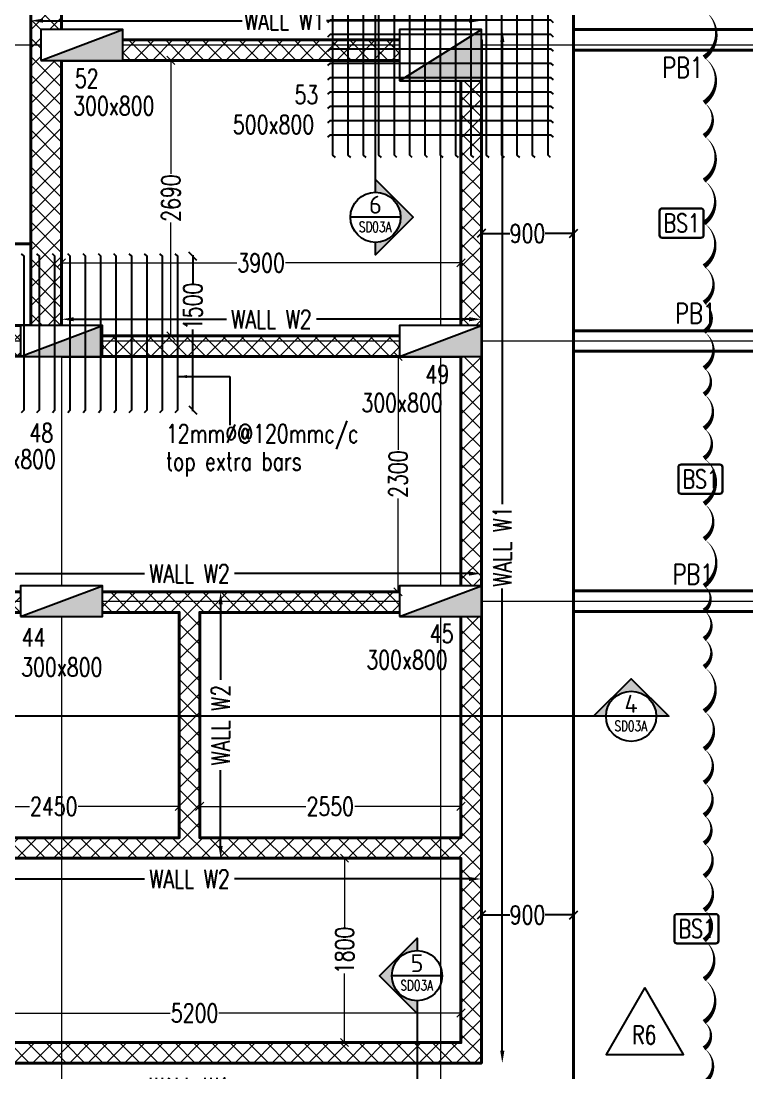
# Model space of a CAD drawing. Header units: millimetres. Extents: x -226110 to 125224, y -84 to 62581.
# Drawn here: x -50703 to -43617, y 44455 to 54725 of the extents above; entities that cross this region are included whole.
import ezdxf
from ezdxf.enums import TextEntityAlignment as Align

# ---------------------------------------------------------------- set-up
doc = ezdxf.new("R2010")
doc.units = ezdxf.units.MM
doc.set_wipeout_variables(frame=1)
for name, pattern in [('CENTER', [2, 1.25, -0.25, 0.25, -0.25]), ('CENTER2', [28.575, 19.05, -3.175, 3.175, -3.175]), ('HIDDEN2', [4.7625, 3.175, -1.5875])]:
    doc.linetypes.add(name, pattern=pattern)
for name, color, linetype, lineweight in [('Geo Col Hatch', 66, 'Continuous', 5), ('Geo Col Size', 36, 'Continuous', 30), ('Geo Column', 10, 'Continuous', 25), ('Geo GF11.12.23$0$Geo Col Hatch', 66, 'Continuous', 5), ('Geo GF11.12.23$0$Geo Column', 10, 'Continuous', 25), ('Geo Section Line', 84, 'Continuous', 18), ('Geo-Beam 3', 9, 'HIDDEN2', 40), ('Geo-COLUMN-NO', 3, 'Continuous', 30), ('Geo-COLUMNS', 10, 'Continuous', 30), ('Geo-Dim  Sec & Plan', 250, 'Continuous', 25), ('Geo-DIM-SLAB', 164, 'Continuous', 20), ('Geo-Footing', 22, 'Continuous', 40), ('Geo-GRID', 250, 'CENTER2', 13), ('Geo-Grid L', 250, 'CENTER', 13), ('Geo-RCC-PATT-RAMP', 8, 'Continuous', 13), ('Geo-Retaining-W-L', 126, 'Continuous', 40), ('Geo-Sec Sml', 7, 'Continuous', 25), ('Geo-TEXT-SLAB', 232, 'Continuous', 30)]:
    doc.layers.add(name, color=color, linetype=linetype, lineweight=lineweight)
doc.layers.add('Geo-Text 100', color=7, linetype='Continuous')
doc.styles.add('Geo T Arial', font='arial.ttf', dxfattribs={"width": 0.75})
doc.styles.add('Geo Txt Narr', font='simplex8.shx')
doc.styles.add('ISCOPEUR', font='isocpeur.ttf')
doc.styles.add('simplex', font='simplex.shx', dxfattribs={"width": 0.75})
doc.dimstyles.new('Geo1-60 Dim 100', dxfattribs={"dimtxt": 140, "dimasz": 110, "dimexe": 0.11, "dimexo": 0.2, "dimgap": 0.1, "dimtad": 0, "dimdec": 0, "dimdsep": 46, "dimtxsty": 'simplex', "dimblk": 'OBLIQUE', "dimcen": 5, "dimdle": 11, "dimclrd": 252, "dimclre": 252, "dimclrt": 34, "dimadec": 0, "dimazin": 0, "dimtfac": 1, "dimtdec": 0, "dimtmove": 0, "dimatfit": 3, "dimfxl": 1, "dimlwd": -1, "dimlwe": -1, "dimarcsym": 0})
doc.dimstyles.new('Geo1-80 Dim 100', dxfattribs={"dimtxt": 180, "dimasz": 80, "dimexe": 0.11, "dimexo": 0.2, "dimgap": 0.1, "dimtad": 0, "dimdec": 0, "dimdsep": 46, "dimtxsty": 'simplex', "dimblk": 'OBLIQUE', "dimcen": 5, "dimdle": 11, "dimse1": 1, "dimse2": 1, "dimclrd": 226, "dimclre": 252, "dimclrt": 6, "dimadec": 0, "dimazin": 0, "dimtfac": 1, "dimtdec": 0, "dimtmove": 0, "dimatfit": 3, "dimldrblk": 'OBLIQUE', "dimfxl": 1, "dimlwd": -1, "dimlwe": -1, "dimarcsym": 0})

# ---------------------------------------------------------------- blocks, each defined once
blk = doc.blocks.new('GRID')
at = {"layer": 'Geo-Grid L', "ltscale": 3}
for p, q in [((-8120, 51726.6), (-8120, -6705.1)), ((-4420, 51726.6), (-4420, -6705.1)), ((-12192.8, 44090), (13410.8, 44090)), ((-12192.8, 41200), (13410.8, 41200)), ((-12192.8, 38660.1), (13410.8, 38660.1))]:
    blk.add_line(p, q, dxfattribs=at)
blk = doc.blocks.new('A$C20a6246b1')
at = {"layer": 'Geo-RCC-PATT-RAMP'}
h = blk.add_hatch(dxfattribs=at)
h.set_pattern_fill('ANSI37', color=256, scale=40)
edge = h.paths.add_edge_path()
edge.add_line((10910, 11850), (10910, 8600))
edge.add_line((10910, 8600), (11110, 8600))
edge.add_line((11110, 8600), (11110, 2000))
edge.add_line((11110, 2000), (12010, 2000))
edge.add_line((12010, 2000), (12010, -800))
edge.add_line((12010, -800), (-2810, -800))
edge.add_line((-2810, -800), (-2810, 45750))
edge.add_line((-2810, 45750), (-1510, 45750))
edge.add_line((-1510, 45750), (-1510, 51340))
edge.add_line((-1510, 51340), (2440, 51340))
edge.add_arc((4877, 51453), 2440, 93.1, 182.6734, ccw=False)
edge.add_line((4745, 53890), (12205, 53890))
edge.add_arc((11922, 48007), 5890, 54.5997, 87.2442, ccw=False)
edge.add_line((15334, 52807), (15912, 52339))
edge.add_arc((11852, 47932), 5992, 10.0715, 47.3451, ccw=False)
edge.add_arc((17260, 48892), 500, 0, 10.0715, ccw=False)
edge.add_line((17760, 48892), (17760, -1001))
edge.add_line((17760, -1001), (18060, -1001))
edge.add_line((18060, -1001), (18060, 48875))
edge.add_arc((17060, 48875), 1000, 0, 10.2606)
edge.add_arc((11852, 47932), 6292, 10.2606, 47.4326)
edge.add_line((16108, 52566), (15516, 53046))
edge.add_arc((11922, 48007), 6190, 54.5106, 87.3118)
edge.add_line((12212, 54190), (4756, 54190))
edge.add_arc((4875, 51454), 2738, 92.485, 176.1141)
edge.add_line((2143, 51640), (-1810, 51640))
edge.add_line((-1810, 51640), (-1810, 46050))
edge.add_line((-1810, 46050), (-3110, 46050))
edge.add_line((-3110, 46050), (-3110, -1100))
edge.add_line((-3110, -1100), (12310, -1100))
edge.add_line((12310, -1100), (12310, 2300))
edge.add_line((12310, 2300), (11410, 2300))
edge.add_line((11410, 2300), (11410, 8900))
edge.add_line((11410, 8900), (11210, 8900))
edge.add_line((11210, 8900), (11210, 11550))
edge.add_line((11210, 11550), (12310, 11550))
edge.add_line((12310, 11550), (12310, 49040))
edge.add_line((12310, 49040), (7390, 49040))
edge.add_line((7390, 49040), (7390, 48740))
edge.add_line((7390, 48740), (12010, 48740))
edge.add_line((12010, 48740), (12010, 11850))
edge.add_line((12010, 11850), (10910, 11850))
at = {"layer": 'Geo-Retaining-W-L'}
for points in [[(-2810, -800), (-2810, 45750), (-1510, 45750), (-1510, 51340), (2440, 51340, -0.412035), (4745, 53890), (12205, 53890, -0.14341), (15334, 52807), (15912, 52339, -0.164086), (17752, 48980, -0.043974), (17760, 48892), (17760, -1001)], [(18060, -1001), (18060, 48875, 0.0448), (18044, 49053, 0.163631), (16108, 52566), (15516, 53046, 0.144108), (12212, 54190), (4756, 54190, 0.382009), (2143, 51640), (-1810, 51640), (-1810, 46050), (-3110, 46050), (-3110, -1100)]]:
    blk.add_lwpolyline(points, format="xyb", dxfattribs=at)
blk = doc.blocks.new('A$Ca87b6d86')
at = {"layer": 'Geo-RCC-PATT-RAMP'}
h = blk.add_hatch(dxfattribs=at)
h.set_pattern_fill('ANSI37', color=256, scale=40)
h.set_pattern_definition([(45, (-18635.1, -10601.68), (-89.80256, 89.80256), []), (135, (-18635.1, -10601.68), (-89.80256, -89.80256), [])])
h.paths.add_polyline_path([(-4420, 38350), (-6970, 38350), (-6970, 36150), (-4420, 36150)], flags=16)
h.paths.add_polyline_path([(-8320, 43740), (-8320, 43940), (-4220, 43940), (-4220, 33950), (-9620, 33950), (-9620, 34150), (-4420, 34150), (-4420, 35950), (-9620, 35950), (-9620, 36150), (-7170, 36150), (-7170, 38350), (-9620, 38350), (-9620, 38550), (-4420, 38550), (-4420, 40850), (-8320, 40850), (-8320, 41050), (-4420, 41050), (-4420, 43740)])
at = {"layer": 'Geo-Retaining-W-L'}
for points in [[(-8320, 43740), (-8320, 43940), (-4220, 43940), (-4220, 33950), (-9620, 33950), (-9620, 34150), (-4420, 34150), (-4420, 35950), (-9620, 35950), (-9620, 36150), (-7170, 36150), (-7170, 38350), (-9620, 38350), (-9620, 38550), (-4420, 38550), (-4420, 40850), (-8320, 40850), (-8320, 41050), (-4420, 41050), (-4420, 43740)], [(-4420, 38350), (-6970, 38350), (-6970, 36150), (-4420, 36150)]]:
    blk.add_lwpolyline(points, close=True, dxfattribs=at)
blk = doc.blocks.new('*U1255')
at = {"layer": 'Geo Col Size', "style": 'simplex', "width": 0.75}
blk.add_attdef('300X800', (278, -469), '', height=180, dxfattribs=at)
blk.add_wipeout([(-400, 150), (400, 150), (400, -150), (-400, -150)]).dxf.layer = 'Geo GF11.12.23$0$Geo Column'
at = {"layer": 'Geo GF11.12.23$0$Geo Col Hatch'}
h = blk.add_hatch(color=256, dxfattribs=at)
h.dxf.hatch_style = 1
h.paths.add_polyline_path([(-400, -150), (400, -150), (400, 150)])
at = {"layer": 'Geo GF11.12.23$0$Geo Column'}
blk.add_line((-400, -150), (400, 150), dxfattribs=at)
blk.add_lwpolyline([(-400, -150), (400, -150), (400, 150), (-400, 150)], close=True, dxfattribs=at)
blk = doc.blocks.new('*U1256')
blk.add_wipeout([(-400, 250), (400, 250), (400, -250), (-400, -250)]).dxf.layer = 'Geo Column'
at = {"layer": 'Geo Col Hatch'}
h = blk.add_hatch(color=256, dxfattribs=at)
h.dxf.hatch_style = 1
h.paths.add_polyline_path([(400, -250), (400, 250), (-400, -250)])
at = {"layer": 'Geo Column'}
blk.add_line((-400, -250), (400, 250), dxfattribs=at)
blk.add_lwpolyline([(-400, -250), (400, -250), (400, 250), (-400, 250)], close=True, dxfattribs=at)
at = {"layer": 'Geo Col Size', "color": 7, "style": 'Geo T Arial'}
blk.add_attdef('500X800', (428, -519), '', height=250, dxfattribs=at)
blk = doc.blocks.new('Geo GF11.12.23')
ref = blk.add_blockref('*U1255', (46633, 52033))
ref.add_attrib('300X800', '300x800', (46548, 51349), dxfattribs={"layer": 'Geo Col Size', "height": 180, "style": 'simplex', "width": 0.75})
ref = blk.add_blockref('*U1255', (46433, 49143))
ref.add_attrib('300X800', '300x800', (45586, 47899), dxfattribs={"layer": 'Geo Col Size', "height": 180, "style": 'simplex', "width": 0.75})
ref = blk.add_blockref('*U1255', (50133, 49143))
ref.add_attrib('300X800', '300x800', (49362, 48450), dxfattribs={"layer": 'Geo Col Size', "height": 180, "style": 'simplex', "width": 0.75})
ref = blk.add_blockref('*U1255', (46433, 46603))
ref.add_attrib('300X800', '300x800', (46040, 45869), dxfattribs={"layer": 'Geo Col Size', "height": 180, "style": 'simplex', "width": 0.75})
ref = blk.add_blockref('*U1255', (50133, 46603))
ref.add_attrib('300X800', '300x800', (49410, 45940), dxfattribs={"layer": 'Geo Col Size', "height": 180, "style": 'simplex', "width": 0.75})
at = {"layer": 'Geo-COLUMN-NO', "style": 'simplex', "width": 0.75}
blk.add_text('53', height=180, dxfattribs=at).set_placement((48709, 51457))
at = {"layer": 'Geo Section Line'}
ref = blk.add_blockref('*U1256', (50133, 51933), dxfattribs=at)
ref.add_attrib('500X800', '500x800', (48107, 51166), dxfattribs={"layer": 'Geo Col Size', "height": 180, "style": 'simplex', "width": 0.75})
at = {"layer": 'Geo-COLUMN-NO', "style": 'simplex', "width": 0.75}
for s, p in [('52', (46564, 51616)), ('49', (49987, 48728)), ('48', (46121, 48156)), ('44', (46046, 46159)), ('45', (50029, 46195))]:
    blk.add_text(s, height=180, dxfattribs=at).set_placement(p)
blk = doc.blocks.new('_Oblique')
at = {"color": 0, "linetype": 'ByBlock', "lineweight": -2}
blk.add_line((-0.5, -0.5), (0.5, 0.5), dxfattribs=at)
blk = doc.blocks.new('*D1347')
at = {"layer": 'Geo-Dim  Sec & Plan', "color": 226, "linetype": 'Continuous', "transparency": 16777216}
for p, q in [((-46220, 45998), (-45932, 45998)), ((-45298, 45998), (-45585, 45998))]:
    blk.add_line(p, q, dxfattribs=at)
at = {"layer": 'Geo-Dim  Sec & Plan', "color": 226, "transparency": 16777216, "xscale": 80, "yscale": 80, "zscale": 80, "rotation": 180}
blk.add_blockref('_Oblique', (-46209, 45998), dxfattribs=at)
at = {"layer": 'Geo-Dim  Sec & Plan', "color": 226, "transparency": 16777216, "xscale": 80, "yscale": 80, "zscale": 80}
blk.add_blockref('_Oblique', (-45309, 45998), dxfattribs=at)
at = {"layer": 'Geo-Dim  Sec & Plan', "color": 6, "transparency": 16777216, "insert": (-45759, 45998), "char_height": 180, "attachment_point": 5, "style": 'simplex'}
blk.add_mtext('900', dxfattribs=at)
blk = doc.blocks.new('*D1287')
at = {"layer": 'Geo-Dim  Sec & Plan', "color": 226, "linetype": 'Continuous', "transparency": 16777216}
for p, q in [((-51789, 44319), (-49470, 44319)), ((-46329, 44319), (-48647, 44319))]:
    blk.add_line(p, q, dxfattribs=at)
at = {"layer": 'Geo-Dim  Sec & Plan', "color": 226, "transparency": 16777216}
for points in [[(-51789, 44339), (-51789, 44299), (-51909, 44319)], [(-46329, 44339), (-46329, 44299), (-46209, 44319)]]:
    blk.add_solid(points, dxfattribs=at)
at = {"layer": 'Geo-Dim  Sec & Plan', "color": 4, "transparency": 16777216, "insert": (-49059, 44319), "char_height": 180, "attachment_point": 5, "style": 'simplex'}
blk.add_mtext('WALL W1', dxfattribs=at)
blk = doc.blocks.new('*D1288')
at = {"layer": 'Geo-Dim  Sec & Plan', "color": 226, "linetype": 'Continuous', "transparency": 16777216}
for p, q in [((-51789, 46349), (-49499, 46349)), ((-46329, 46349), (-48618, 46349))]:
    blk.add_line(p, q, dxfattribs=at)
at = {"layer": 'Geo-Dim  Sec & Plan', "color": 226, "transparency": 16777216}
for points in [[(-51789, 46369), (-51789, 46329), (-51909, 46349)], [(-46329, 46369), (-46329, 46329), (-46209, 46349)]]:
    blk.add_solid(points, dxfattribs=at)
at = {"layer": 'Geo-Dim  Sec & Plan', "color": 4, "transparency": 16777216, "insert": (-49059, 46349), "char_height": 180, "attachment_point": 5, "style": 'simplex'}
blk.add_mtext('WALL W2', dxfattribs=at)
blk = doc.blocks.new('*D1289')
at = {"layer": 'Geo-Dim  Sec & Plan', "color": 226, "linetype": 'Continuous', "transparency": 16777216}
for p, q in [((-51789, 49331), (-49499, 49331)), ((-46329, 49331), (-48618, 49331))]:
    blk.add_line(p, q, dxfattribs=at)
at = {"layer": 'Geo-Dim  Sec & Plan', "color": 226, "transparency": 16777216}
for points in [[(-51789, 49351), (-51789, 49311), (-51909, 49331)], [(-46329, 49351), (-46329, 49311), (-46209, 49331)]]:
    blk.add_solid(points, dxfattribs=at)
at = {"layer": 'Geo-Dim  Sec & Plan', "color": 4, "transparency": 16777216, "insert": (-49059, 49331), "char_height": 180, "width": 995.06, "attachment_point": 5, "style": 'simplex'}
blk.add_mtext('WALL W2', dxfattribs=at)
blk = doc.blocks.new('*D1290')
at = {"layer": 'Geo-Dim  Sec & Plan', "color": 226, "linetype": 'Continuous', "transparency": 16777216}
for p, q in [((-50189, 51814), (-48699, 51814)), ((-46329, 51814), (-47818, 51814))]:
    blk.add_line(p, q, dxfattribs=at)
at = {"layer": 'Geo-Dim  Sec & Plan', "color": 226, "transparency": 16777216}
for points in [[(-50189, 51834), (-50189, 51794), (-50309, 51814)], [(-46329, 51834), (-46329, 51794), (-46209, 51814)]]:
    blk.add_solid(points, dxfattribs=at)
at = {"layer": 'Geo-Dim  Sec & Plan', "color": 4, "transparency": 16777216, "insert": (-48259, 51814), "char_height": 180, "attachment_point": 5, "style": 'simplex'}
blk.add_mtext('WALL W2', dxfattribs=at)
blk = doc.blocks.new('*D1291')
at = {"layer": 'Geo-Dim  Sec & Plan', "color": 226, "linetype": 'Continuous', "transparency": 16777216}
for p, q in [((-50489, 54729), (-48544, 54729)), ((-46329, 54729), (-47721, 54729))]:
    blk.add_line(p, q, dxfattribs=at)
at = {"layer": 'Geo-Dim  Sec & Plan', "color": 226, "transparency": 16777216}
for points in [[(-50489, 54749), (-50489, 54709), (-50609, 54729)], [(-46329, 54749), (-46329, 54709), (-46209, 54729)]]:
    blk.add_solid(points, dxfattribs=at)
at = {"layer": 'Geo-Dim  Sec & Plan', "color": 4, "transparency": 16777216, "insert": (-48133, 54729), "char_height": 180, "attachment_point": 5, "style": 'simplex'}
blk.add_mtext('WALL W1', dxfattribs=at)
blk = doc.blocks.new('*D1292')
at = {"layer": 'Geo-Dim  Sec & Plan', "color": 226, "linetype": 'Continuous', "transparency": 16777216}
for p, q in [((-48755, 49032), (-48755, 48292)), ((-48755, 46672), (-48755, 47411))]:
    blk.add_line(p, q, dxfattribs=at)
at = {"layer": 'Geo-Dim  Sec & Plan', "color": 226, "transparency": 16777216}
for points in [[(-48775, 49032), (-48735, 49032), (-48755, 49152)], [(-48775, 46672), (-48735, 46672), (-48755, 46552)]]:
    blk.add_solid(points, dxfattribs=at)
at = {"layer": 'Geo-Dim  Sec & Plan', "color": 4, "transparency": 16777216, "insert": (-48755, 47852), "char_height": 180, "attachment_point": 5, "rotation": 90, "style": 'simplex'}
blk.add_mtext('WALL W2', dxfattribs=at)
blk = doc.blocks.new('*D1293')
at = {"layer": 'Geo-Dim  Sec & Plan', "color": 226, "linetype": 'Continuous', "transparency": 16777216}
for p, q in [((-46005, 54522), (-46005, 50008)), ((-46005, 44672), (-46005, 49185))]:
    blk.add_line(p, q, dxfattribs=at)
at = {"layer": 'Geo-Dim  Sec & Plan', "color": 226, "transparency": 16777216}
for points in [[(-46025, 54522), (-45985, 54522), (-46005, 54642)], [(-46025, 44672), (-45985, 44672), (-46005, 44552)]]:
    blk.add_solid(points, dxfattribs=at)
at = {"layer": 'Geo-Dim  Sec & Plan', "color": 4, "transparency": 16777216, "insert": (-46005, 49597), "char_height": 180, "attachment_point": 5, "rotation": 90, "style": 'simplex'}
blk.add_mtext('WALL W1', dxfattribs=at)
blk = doc.blocks.new('*D1295')
at = {"layer": 'Geo-DIM-SLAB', "color": 148, "linetype": 'Continuous', "transparency": 16777216}
for p, q in [((-48970, 47058), (-47922, 47058)), ((-46398, 47058), (-47446, 47058))]:
    blk.add_line(p, q, dxfattribs=at)
at = {"layer": 'Geo-DIM-SLAB', "color": 148, "transparency": 16777216, "xscale": 80, "yscale": 80, "zscale": 80, "rotation": 180}
blk.add_blockref('_Oblique', (-48959, 47058), dxfattribs=at)
at = {"layer": 'Geo-DIM-SLAB', "color": 148, "transparency": 16777216, "xscale": 80, "yscale": 80, "zscale": 80}
blk.add_blockref('_Oblique', (-46409, 47058), dxfattribs=at)
at = {"layer": 'Geo-DIM-SLAB', "color": 148, "transparency": 16777216, "insert": (-47684, 47058), "char_height": 180, "attachment_point": 5, "style": 'simplex'}
blk.add_mtext('2550', dxfattribs=at)
blk = doc.blocks.new('*D1296')
at = {"layer": 'Geo-DIM-SLAB', "color": 148, "linetype": 'Continuous', "transparency": 16777216}
for p, q in [((-51620, 47058), (-50622, 47058)), ((-49148, 47058), (-50146, 47058))]:
    blk.add_line(p, q, dxfattribs=at)
at = {"layer": 'Geo-DIM-SLAB', "color": 148, "transparency": 16777216, "xscale": 80, "yscale": 80, "zscale": 80, "rotation": 180}
blk.add_blockref('_Oblique', (-51609, 47058), dxfattribs=at)
at = {"layer": 'Geo-DIM-SLAB', "color": 148, "transparency": 16777216, "xscale": 80, "yscale": 80, "zscale": 80}
blk.add_blockref('_Oblique', (-49159, 47058), dxfattribs=at)
at = {"layer": 'Geo-DIM-SLAB', "color": 148, "transparency": 16777216, "insert": (-50384, 47058), "char_height": 180, "attachment_point": 5, "style": 'simplex'}
blk.add_mtext('2450', dxfattribs=at)
blk = doc.blocks.new('*D1297')
at = {"layer": 'Geo-DIM-SLAB', "color": 148, "linetype": 'Continuous', "transparency": 16777216}
for p, q in [((-47545, 46563), (-47545, 45877)), ((-47545, 44741), (-47545, 45427))]:
    blk.add_line(p, q, dxfattribs=at)
at = {"layer": 'Geo-DIM-SLAB', "color": 148, "transparency": 16777216, "xscale": 80, "yscale": 80, "zscale": 80}
for p, rotation in [((-47545, 46552), 90), ((-47545, 44752), 270)]:
    blk.add_blockref('_Oblique', p, dxfattribs=dict(at, rotation=rotation))
at = {"layer": 'Geo-DIM-SLAB', "color": 148, "transparency": 16777216, "insert": (-47545, 45652), "char_height": 180, "attachment_point": 5, "rotation": 90, "style": 'simplex'}
blk.add_mtext('1800', dxfattribs=at)
blk = doc.blocks.new('*D1350')
at = {"layer": 'Geo-DIM-SLAB', "color": 148, "linetype": 'Continuous', "transparency": 16777216}
for p, q in [((-51620, 45040), (-49247, 45040)), ((-46398, 45040), (-48771, 45040))]:
    blk.add_line(p, q, dxfattribs=at)
at = {"layer": 'Geo-DIM-SLAB', "color": 148, "transparency": 16777216, "xscale": 80, "yscale": 80, "zscale": 80, "rotation": 180}
blk.add_blockref('_Oblique', (-51609, 45040), dxfattribs=at)
at = {"layer": 'Geo-DIM-SLAB', "color": 148, "transparency": 16777216, "xscale": 80, "yscale": 80, "zscale": 80}
blk.add_blockref('_Oblique', (-46409, 45040), dxfattribs=at)
at = {"layer": 'Geo-DIM-SLAB', "color": 148, "transparency": 16777216, "insert": (-49009, 45040), "char_height": 180, "attachment_point": 5, "style": 'simplex'}
blk.add_mtext('5200', dxfattribs=at)
blk = doc.blocks.new('*D1298')
at = {"layer": 'Geo-DIM-SLAB', "color": 148, "linetype": 'Continuous', "transparency": 16777216}
for p, q in [((-47023, 51463), (-47023, 50540)), ((-47023, 49141), (-47023, 50064))]:
    blk.add_line(p, q, dxfattribs=at)
at = {"layer": 'Geo-DIM-SLAB', "color": 148, "transparency": 16777216, "xscale": 80, "yscale": 80, "zscale": 80}
for p, rotation in [((-47023, 51452), 90), ((-47023, 49152), 270)]:
    blk.add_blockref('_Oblique', p, dxfattribs=dict(at, rotation=rotation))
at = {"layer": 'Geo-DIM-SLAB', "color": 148, "transparency": 16777216, "insert": (-47023, 50302), "char_height": 180, "attachment_point": 5, "rotation": 90, "style": 'simplex'}
blk.add_mtext('2300', dxfattribs=at)
blk = doc.blocks.new('*D1299')
at = {"layer": 'Geo-DIM-SLAB', "color": 148, "linetype": 'Continuous', "transparency": 16777216}
for p, q in [((-49241, 54353), (-49241, 53235)), ((-49241, 51641), (-49241, 52759))]:
    blk.add_line(p, q, dxfattribs=at)
at = {"layer": 'Geo-DIM-SLAB', "color": 148, "transparency": 16777216, "xscale": 80, "yscale": 80, "zscale": 80}
for p, rotation in [((-49241, 54342), 90), ((-49241, 51652), 270)]:
    blk.add_blockref('_Oblique', p, dxfattribs=dict(at, rotation=rotation))
at = {"layer": 'Geo-DIM-SLAB', "color": 148, "transparency": 16777216, "insert": (-49241, 52997), "char_height": 180, "attachment_point": 5, "rotation": 90, "style": 'simplex'}
blk.add_mtext('2690', dxfattribs=at)
blk = doc.blocks.new('*D1300')
at = {"layer": 'Geo-DIM-SLAB', "color": 148, "linetype": 'Continuous', "transparency": 16777216}
for p, q in [((-50320, 52365), (-48597, 52365)), ((-46398, 52365), (-48121, 52365))]:
    blk.add_line(p, q, dxfattribs=at)
at = {"layer": 'Geo-DIM-SLAB', "color": 148, "transparency": 16777216, "xscale": 80, "yscale": 80, "zscale": 80, "rotation": 180}
blk.add_blockref('_Oblique', (-50309, 52365), dxfattribs=at)
at = {"layer": 'Geo-DIM-SLAB', "color": 148, "transparency": 16777216, "xscale": 80, "yscale": 80, "zscale": 80}
blk.add_blockref('_Oblique', (-46409, 52365), dxfattribs=at)
at = {"layer": 'Geo-DIM-SLAB', "color": 148, "transparency": 16777216, "insert": (-48359, 52365), "char_height": 180, "attachment_point": 5, "style": 'simplex'}
blk.add_mtext('3900', dxfattribs=at)
blk = doc.blocks.new('*U744')
at = {"layer": 'Geo-Sec Sml', "ltscale": 0.1}
for points in [[(10.5, 7, 0.414214), (3.5, 0), (0, 0), (10.5, 10.5), (21, 0), (17.5, 0, 0.414214)], [(-213.11, 4.67), (-211.94, 4.67), (-211.94, 0), (-213.11, 0)]]:
    blk.add_hatch(color=162, dxfattribs=at).paths.add_polyline_path(points)
at = {"color": 8}
blk.add_line((3.5, 0), (-213.11, 0), dxfattribs=at)
blk.add_lwpolyline([(17.5, 0), (3.5, 0)], dxfattribs=at)
blk.add_circle((10.5, 0), 7, dxfattribs=at)
at = {"layer": 'Geo-Sec Sml'}
blk.add_lwpolyline([(3.5, 0), (0, 0), (10.5, 10.5), (21, 0), (17.5, 0)], dxfattribs=at)
blk.add_lwpolyline([(-213.11, 0), (-211.94, 0), (-211.94, 4.67), (-213.11, 4.67)], close=True, dxfattribs=at)
at = {"layer": 'Geo-Sec Sml', "lineweight": 18, "ltscale": 0.1, "style": 'ISCOPEUR'}
blk.add_attdef('00', text='', height=3, dxfattribs=at).set_placement((10.5, 3.5), align=Align.MIDDLE)
at = {"layer": 'Geo-Sec Sml', "color": 1, "style": 'Geo Txt Narr'}
blk.add_attdef('00', text='', height=2.5, dxfattribs=at).set_placement((10.5, -2.33), align=Align.MIDDLE)
blk = doc.blocks.new('*U745')
at = {"layer": 'Geo-Sec Sml', "ltscale": 0.1}
for points in [[(3.5, 0, 0.414214), (10.5, -7), (10.5, -10.5), (0, 0), (10.5, 10.5), (10.5, 7, 0.414214)], [(5.83, -96.28), (5.83, -95.12), (10.5, -95.12), (10.5, -96.28)]]:
    blk.add_hatch(color=162, dxfattribs=at).paths.add_polyline_path(points)
at = {"color": 8}
blk.add_line((10.5, -7), (10.5, -96.28), dxfattribs=at)
blk.add_lwpolyline([(17.5, 0), (3.5, 0)], dxfattribs=at)
blk.add_circle((10.5, 0), 7, dxfattribs=at)
at = {"layer": 'Geo-Sec Sml'}
blk.add_lwpolyline([(10.5, -7), (10.5, -10.5), (0, 0), (10.5, 10.5), (10.5, 7)], dxfattribs=at)
blk.add_lwpolyline([(10.5, -96.28), (10.5, -95.12), (5.83, -95.12), (5.83, -96.28)], close=True, dxfattribs=at)
at = {"layer": 'Geo-Sec Sml', "lineweight": 18, "ltscale": 0.1, "style": 'ISCOPEUR'}
blk.add_attdef('00', text='', height=3, dxfattribs=at).set_placement((10.5, 3.5), align=Align.MIDDLE)
at = {"layer": 'Geo-Sec Sml', "color": 1, "style": 'Geo Txt Narr'}
blk.add_attdef('00', text='', height=2.5, dxfattribs=at).set_placement((10.5, -2.33), align=Align.MIDDLE)
blk = doc.blocks.new('*U746')
at = {"layer": 'Geo-Sec Sml', "ltscale": 0.1}
for points in [[(15.17, 142.03), (15.17, 140.86), (10.5, 140.86), (10.5, 142.03)], [(17.5, 0, 0.414214), (10.5, 7), (10.5, 10.5), (21, 0), (10.5, -10.5), (10.5, -7, 0.414214)]]:
    blk.add_hatch(color=162, dxfattribs=at).paths.add_polyline_path(points)
at = {"color": 8}
blk.add_line((10.5, 7), (10.5, 142.03), dxfattribs=at)
blk.add_lwpolyline([(17.5, 0), (3.5, 0)], dxfattribs=at)
blk.add_circle((10.5, 0), 7, dxfattribs=at)
at = {"layer": 'Geo-Sec Sml'}
blk.add_lwpolyline([(10.5, 142.03), (10.5, 140.86), (15.17, 140.86), (15.17, 142.03)], close=True, dxfattribs=at)
blk.add_lwpolyline([(10.5, 7), (10.5, 10.5), (21, 0), (10.5, -10.5), (10.5, -7)], dxfattribs=at)
at = {"layer": 'Geo-Sec Sml', "lineweight": 18, "ltscale": 0.1, "style": 'ISCOPEUR'}
blk.add_attdef('00', text='', height=3, dxfattribs=at).set_placement((10.5, 3.5), align=Align.MIDDLE)
at = {"layer": 'Geo-Sec Sml', "color": 1, "style": 'Geo Txt Narr'}
blk.add_attdef('00', text='', height=2.5, dxfattribs=at).set_placement((10.5, -2.33), align=Align.MIDDLE)
blk = doc.blocks.new('*D1302')
at = {"layer": 'Geo-Dim  Sec & Plan', "color": 226, "linetype": 'Continuous', "transparency": 16777216}
for p, q in [((-46220, 52652), (-45932, 52652)), ((-45298, 52652), (-45585, 52652))]:
    blk.add_line(p, q, dxfattribs=at)
at = {"layer": 'Geo-Dim  Sec & Plan', "color": 226, "transparency": 16777216, "xscale": 80, "yscale": 80, "zscale": 80, "rotation": 180}
blk.add_blockref('_Oblique', (-46209, 52652), dxfattribs=at)
at = {"layer": 'Geo-Dim  Sec & Plan', "color": 226, "transparency": 16777216, "xscale": 80, "yscale": 80, "zscale": 80}
blk.add_blockref('_Oblique', (-45309, 52652), dxfattribs=at)
at = {"layer": 'Geo-Dim  Sec & Plan', "color": 6, "transparency": 16777216, "insert": (-45759, 52652), "char_height": 180, "attachment_point": 5, "style": 'simplex'}
blk.add_mtext('900', dxfattribs=at)
blk = doc.blocks.new('*D1303')
at = {"layer": 'Geo-Dim  Sec & Plan', "color": 226, "linetype": 'Continuous', "transparency": 16777216}
for p, q in [((-49026, 52440), (-49026, 52165)), ((-49026, 50917), (-49026, 51715))]:
    blk.add_line(p, q, dxfattribs=at)
at = {"layer": 'Geo-Dim  Sec & Plan', "color": 226, "transparency": 16777216, "xscale": 80, "yscale": 80, "zscale": 80}
for p, rotation in [((-49026, 52429), 90), ((-49026, 50928), 270)]:
    blk.add_blockref('_Oblique', p, dxfattribs=dict(at, rotation=rotation))
at = {"layer": 'Geo-Dim  Sec & Plan', "color": 6, "transparency": 16777216, "insert": (-49026, 51940), "char_height": 180, "attachment_point": 5, "rotation": 90, "style": 'simplex'}
blk.add_mtext('1500', dxfattribs=at)
blk = doc.blocks.new('A$C3772ab7d')
at = {"color": 6}
for points in [[(-1025, -1000), (-1050, -975), (-1050, 975), (-1025, 1000)], [(-875, -1000), (-900, -975), (-900, 975), (-875, 1000)], [(-725, -1000), (-750, -975), (-750, 975), (-725, 1000)], [(-575, -1000), (-600, -975), (-600, 975), (-575, 1000)], [(-425, -1000), (-450, -975), (-450, 975), (-425, 1000)], [(-275, -1000), (-300, -975), (-300, 975), (-275, 1000)], [(-125, -1000), (-150, -975), (-150, 975), (-125, 1000)], [(25, -1000), (0, -975), (0, 975), (25, 1000)], [(175, -1000), (150, -975), (150, 975), (175, 1000)], [(325, -1000), (300, -975), (300, 975), (325, 1000)], [(475, -1000), (450, -975), (450, 975), (475, 1000)], [(625, -1000), (600, -975), (600, 975), (625, 1000)], [(775, -1000), (750, -975), (750, 975), (775, 1000)], [(925, -1000), (900, -975), (900, 975), (925, 1000)], [(1075, -1000), (1050, -975), (1050, 975), (1075, 1000)], [(-1100, 880), (-1075, 904), (1075, 904), (1100, 880)], [(-1100, 740), (-1075, 764), (1075, 764), (1100, 740)], [(-1100, 600), (-1075, 624), (1075, 624), (1100, 600)], [(-1100, 460), (-1075, 484), (1075, 484), (1100, 460)], [(-1100, 320), (-1075, 344), (1075, 344), (1100, 320)], [(-1100, 180), (-1075, 204), (1075, 204), (1100, 180)], [(-1100, 40), (-1075, 64), (1075, 64), (1100, 40)], [(-1100, -100), (-1075, -76), (1075, -76), (1100, -100)], [(-1100, -240), (-1075, -216), (1075, -216), (1100, -240)], [(-1100, -380), (-1075, -356), (1075, -356), (1100, -380)], [(-1100, -520), (-1075, -496), (1075, -496), (1100, -520)], [(-1100, -660), (-1075, -636), (1075, -636), (1100, -660)], [(-1100, -800), (-1075, -776), (1075, -776), (1100, -800)]]:
    blk.add_lwpolyline(points, dxfattribs=at)

msp = doc.modelspace()

# ---------------------------------------------------------------- block references
msp.add_blockref('A$Ca87b6d86', (-41988.8, 10601.7))
at = {"layer": 'Geo-GRID'}
msp.add_blockref('GRID', (-42188.8, 10401.7), dxfattribs=at)
at = {"layer": 'Geo-Retaining-W-L'}
msp.add_blockref('A$C20a6246b1', (-48798.3, 5702.2), dxfattribs=at)

# ---------------------------------------------------------------- next in the draw order: block references
at = {"layer": 'Geo-COLUMNS'}
msp.add_blockref('Geo GF11.12.23', (-96741.8, 2458.7), dxfattribs=at)

# ---------------------------------------------------------------- next in the draw order: linework, layer by layer
at = {"color": 2}
msp.add_lwpolyline([(-44035.3, 54830.3, 0, 46.7, -0.5205671), (-44035.3, 54370, 0, 46.7, -0.5205671), (-44035.3, 53927.9, 0, 46.7, -0.5205671), (-44035.3, 53603.3, 0, 46.7, -0.5205671), (-44035.3, 53168, 0, 46.7, -0.5205671), (-44035.3, 52751.7, 0, 46.7, -0.5205671), (-44035.3, 52330.7, 0, 46.7, -0.5205671), (-44035.3, 51975.6, 0, 46.7, -0.5205671), (-44035.3, 51691, 0, 46.7, -0.5205671), (-44035.3, 51336.3, 0, 46.7, -0.5205671), (-44035.3, 51079.8, 0, 46.7, -0.5205671), (-44035.3, 50747.4, 0, 46.7, -0.5205671), (-44035.3, 50455.6, 0, 46.7, -0.5205671), (-44035.3, 50012.2, 0, 46.7, -0.5205671), (-44035.3, 49668.3, 0, 46.7, -0.5205671), (-44035.3, 49210.3, 0, 46.7, -0.5205671), (-44035.3, 48968.4, 0, 46.7, -0.5205671), (-44035.3, 48692.8, 0, 46.7, -0.5205671), (-44035.3, 48419, 0, 46.7, -0.5205671), (-44035.3, 47987.4, 0, 46.7, -0.5205671), (-44035.3, 47617.5, 0, 46.7, -0.5205671), (-44035.3, 47288.6, 0, 46.7, -0.5205671), (-44035.3, 46970.7, 0, 46.7, -0.5205671), (-44035.3, 46696.2, 0, 46.7, -0.5205671), (-44035.3, 46376.4, 0, 46.7, -0.5205671), (-44035.3, 46045.2, 0, 46.7, -0.5205671), (-44035.3, 45751.5, 0, 46.7, -0.5205671), (-44035.3, 45370.3, 0, 46.7, -0.5205671), (-44035.3, 44952.8, 0, 46.7, -0.5205671), (-44035.3, 44694.9, 0, 46.7, -0.5205671), (-44035.3, 44359.7, 0, 46.7, -0.5205671)], format="xyseb", dxfattribs=at)
at = {"color": 6}
for points in [[(-50697.8, 50903.3), (-50673.1, 50928.5), (-50673.1, 52428.6), (-50697.8, 52453.8)], [(-50547.8, 50903.3), (-50523.1, 50928.5), (-50523.1, 52428.6), (-50547.8, 52453.8)], [(-50397.8, 50903.3), (-50373.1, 50928.5), (-50373.1, 52428.6), (-50397.8, 52453.8)], [(-50247.8, 50903.3), (-50223.1, 50928.5), (-50223.1, 52428.6), (-50247.8, 52453.8)], [(-50097.8, 50903.3), (-50073.1, 50928.5), (-50073.1, 52428.6), (-50097.8, 52453.8)], [(-49947.8, 50903.3), (-49923.1, 50928.5), (-49923.1, 52428.6), (-49947.8, 52453.8)], [(-49797.8, 50903.3), (-49773.1, 50928.5), (-49773.1, 52428.6), (-49797.8, 52453.8)], [(-49647.8, 50903.3), (-49623.1, 50928.5), (-49623.1, 52428.6), (-49647.8, 52453.8)], [(-49497.8, 50903.3), (-49473.1, 50928.5), (-49473.1, 52428.6), (-49497.8, 52453.8)], [(-49347.8, 50903.3), (-49323.1, 50928.5), (-49323.1, 52428.6), (-49347.8, 52453.8)], [(-49197.8, 50903.3), (-49173.1, 50928.5), (-49173.1, 52428.6), (-49197.8, 52453.8)]]:
    msp.add_lwpolyline(points, dxfattribs=at)
at = {"color": 2}
msp.add_lwpolyline([(-44613.8, 45290.4), (-44991.1, 44636.9), (-44236.4, 44636.9), (-44613.8, 45290.4)], dxfattribs=at)
at = {"layer": 'Geo-Beam 3', "ltscale": 0.5}
for p, q in [((-45308.8, 54641.7), (-42208.8, 54641.7)), ((-45308.8, 54441.7), (-42208.8, 54441.7)), ((-45308.8, 51701.7), (-38488.8, 51701.7)), ((-45308.8, 51501.7), (-38488.8, 51501.7)), ((-45308.8, 49161.7), (-38488.8, 49161.7)), ((-45308.8, 48961.7), (-38488.8, 48961.7))]:
    msp.add_line(p, q, dxfattribs=at)
at = {"layer": 'Geo-Footing'}
msp.add_lwpolyline([(-45308.8, 42311.7), (-51908.8, 42311.7), (-51908.8, 52551.7), (-50608.8, 52551.7), (-50608.8, 58141.7), (-45308.8, 58141.7)], dxfattribs=at)
at = {"layer": 'Geo-Footing', "ltscale": 0.5}
msp.add_lwpolyline([(-45308.8, 58141.7), (-45308.8, 42311.7)], dxfattribs=at)
at = {"layer": 'Geo-TEXT-SLAB', "linetype": 'Continuous'}
for points in [[(-44445.2, 52895.8), (-44065.5, 52895.8, -0.4142136), (-44040.5, 52870.8), (-44040.5, 52634.3, -0.4142136), (-44065.5, 52609.3), (-44445.2, 52609.3, -0.4142136), (-44470.2, 52634.3), (-44470.2, 52870.8, -0.4142136)], [(-44260.3, 50396.1), (-43880.6, 50396.1, -0.4142136), (-43855.6, 50371.1), (-43855.6, 50134.5, -0.4142136), (-43880.6, 50109.5), (-44260.3, 50109.5, -0.4142136), (-44285.3, 50134.5), (-44285.3, 50371.1, -0.4142136)], [(-44299.6, 46006.6), (-43919.9, 46006.6, -0.4142136), (-43894.9, 45981.6), (-43894.9, 45745, -0.4142136), (-43919.9, 45720), (-44299.6, 45720, -0.4142136), (-44324.6, 45745), (-44324.6, 45981.6, -0.4142136)]]:
    msp.add_lwpolyline(points, format="xyb", close=True, dxfattribs=at)

# ---------------------------------------------------------------- next in the draw order: block references
msp.add_blockref('A$C3772ab7d', (-46608.8, 54391.7))
at = {"layer": 'Geo-Sec Sml'}
ref = msp.add_blockref('*U746', (-47610.6, 52809.8), dxfattribs=dict(at, xscale=35, yscale=35, zscale=35))
ref.add_attrib('00', 'SD03A', dxfattribs={"color": 1, "height": 100, "style": 'Geo Txt Narr', "width": 0.75}).set_placement((-47246.5, 52715.7), align=Align.MIDDLE)
ref.add_attrib('00', '6', dxfattribs={"lineweight": 18, "ltscale": 0.1, "height": 175, "style": 'ISCOPEUR'}).set_placement((-47243.1, 52932.3), align=Align.MIDDLE)
ref = msp.add_blockref('*U744', (-45114.9, 47937.2), dxfattribs=dict(at, xscale=35, yscale=35, zscale=35))
ref.add_attrib('00', 'SD03A', dxfattribs={"color": 1, "height": 100, "style": 'Geo Txt Narr', "width": 0.75}).set_placement((-44750.8, 47843), align=Align.MIDDLE)
ref.add_attrib('00', '4', dxfattribs={"lineweight": 18, "ltscale": 0.1, "height": 175, "style": 'ISCOPEUR'}).set_placement((-44747.4, 48059.7), align=Align.MIDDLE)
ref = msp.add_blockref('*U745', (-47205, 45404.9), dxfattribs=dict(at, xscale=35, yscale=35, zscale=35))
ref.add_attrib('00', 'SD03A', dxfattribs={"color": 1, "height": 100, "style": 'Geo Txt Narr', "width": 0.75}).set_placement((-46840.9, 45310.7), align=Align.MIDDLE)
ref.add_attrib('00', '5', dxfattribs={"lineweight": 18, "ltscale": 0.1, "height": 175, "style": 'ISCOPEUR'}).set_placement((-46837.5, 45527.4), align=Align.MIDDLE)

# ---------------------------------------------------------------- next in the draw order: texts
at = {"layer": 'Geo-Beam 3', "ltscale": 0.5, "style": 'simplex', "width": 0.75}
for p in [(-44443.4, 54172.3), (-44318.4, 51772.1), (-44343.4, 49224.2)]:
    msp.add_text('PB1', height=200, dxfattribs=at).set_placement(p)
at = {"layer": 'Geo-Text 100', "insert": (-49288.2, 50787, 0), "char_height": 180, "width": 2078.845, "attachment_point": 1, "line_spacing_factor": 0.898461, "style": 'simplex'}
msp.add_mtext('12mm%%C@120mmc/c top extra bars ', dxfattribs=at)
at = {"layer": 'Geo-TEXT-SLAB', "color": 7, "linetype": 'Continuous', "style": 'simplex', "width": 0.75}
for s, p in [('BS1', (-44253.7, 52663.2)), ('BS1', (-44068.7, 50163.5)), ('BS1', (-44108.1, 45774)), ('R6', (-44619.5, 44736.7))]:
    msp.add_text(s, height=180, dxfattribs=at).set_placement(p, align=Align.CENTER)

# ---------------------------------------------------------------- next in the draw order: dimensions: what is measured, and where the dimension line sits
at = {"layer": 'Geo-Dim  Sec & Plan'}
dim = msp.add_linear_dim(base=(-50608.8, 54728.7), p1=(-46208.8, 54612), p2=(-50608.8, 54629.6), text='WALL W1', dimstyle='Geo1-80 Dim 100', override={"dimasz": 120, "dimsah": 1, "dimclrt": 4}, dxfattribs=at)
dim.commit()
dim.dimension.update_dxf_attribs({"geometry": '*D1291', "text_midpoint": (-48132.5, 54728.7), "dimtype": 160})
for base, p1, p2, text, picture, middle in [((-46004.5, 44551.7), (-46208.8, 54641.7), (-46208.8, 44551.7), 'WALL W1', '*D1293', (-46004.5, 49596.7)), ((-48754.5, 46551.7), (-48987.4, 49151.7), (-48992, 46551.7), 'WALL W2', '*D1292', (-48754.5, 47851.7))]:
    dim = msp.add_linear_dim(base=base, p1=p1, p2=p2, angle=90, text=text, dimstyle='Geo1-80 Dim 100', override={"dimasz": 120, "dimsah": 1, "dimclrt": 4}, dxfattribs=at)
    dim.commit()
    dim.dimension.update_dxf_attribs({"geometry": picture, "text_midpoint": middle})
for base, p1, p2, picture, middle in [((-45308.8, 52652.2), (-46208.8, 52652.2), (-45308.8, 52652.2), '*D1302', (-45758.8, 52652.2)), ((-45308.8, 45997.6), (-46208.8, 45997.6), (-45308.8, 45997.6), '*D1347', (-45758.8, 45997.6))]:
    dim = msp.add_linear_dim(base=base, p1=p1, p2=p2, dimstyle='Geo1-80 Dim 100', dxfattribs=at)
    dim.commit()
    dim.dimension.update_dxf_attribs({"geometry": picture, "text_midpoint": middle})
dim = msp.add_linear_dim(base=(-49025.6, 52428.6), p1=(-49173.1, 50928.5), p2=(-49173.1, 52428.6), angle=90, dimstyle='Geo1-80 Dim 100', dxfattribs=at)
dim.commit()
dim.dimension.update_dxf_attribs({"geometry": '*D1303', "text_midpoint": (-49025.6, 51940.3), "dimtype": 160})
for base, p1, p2, text, picture, middle in [((-50308.8, 51814.3), (-46208.8, 51751.7), (-50308.8, 51751.7), 'WALL W2', '*D1290', (-48258.8, 51814.3)), ((-51908.8, 49331.4), (-46208.8, 49564.2), (-51908.8, 49437.7), 'WALL W2', '*D1289', (-49058.8, 49331.4)), ((-51908.8, 46348.8), (-46208.8, 46581.7), (-51908.8, 46455.1), 'WALL W2', '*D1288', (-49058.8, 46348.8)), ((-51908.8, 44318.9), (-46208.8, 44551.7), (-51908.8, 44425.2), 'WALL W1', '*D1287', (-49058.8, 44318.9))]:
    dim = msp.add_linear_dim(base=base, p1=p1, p2=p2, text=text, dimstyle='Geo1-80 Dim 100', override={"dimasz": 120, "dimsah": 1, "dimclrt": 4}, dxfattribs=at)
    dim.commit()
    dim.dimension.update_dxf_attribs({"geometry": picture, "text_midpoint": middle})
at = {"layer": 'Geo-DIM-SLAB'}
for base, p1, p2, picture, middle in [((-49240.5, 54341.7), (-49240.5, 51651.7), (-49240.5, 54341.7), '*D1299', (-49240.5, 52996.7)), ((-47023, 51451.7), (-47023, 49151.7), (-47023, 51451.7), '*D1298', (-47023, 50301.7)), ((-47545.2, 44751.7), (-47545.2, 46551.7), (-47545.2, 44751.7), '*D1297', (-47545.2, 45651.7))]:
    dim = msp.add_linear_dim(base=base, p1=p1, p2=p2, angle=90, dimstyle='Geo1-80 Dim 100', override={"dimclrd": 148, "dimclrt": 148}, dxfattribs=at)
    dim.commit()
    dim.dimension.update_dxf_attribs({"geometry": picture, "text_midpoint": middle})
for base, p1, p2, picture, middle in [((-46408.8, 52365), (-50308.8, 52365), (-46408.8, 52365), '*D1300', (-48358.8, 52365)), ((-51608.8, 47058.2), (-49158.8, 47058.2), (-51608.8, 47058.2), '*D1296', (-50383.8, 47058.2)), ((-46408.8, 47058.2), (-48958.8, 47058.2), (-46408.8, 47058.2), '*D1295', (-47683.8, 47058.2)), ((-46408.8, 45040.5), (-51608.8, 45040.5), (-46408.8, 45040.5), '*D1350', (-49008.8, 45040.5))]:
    dim = msp.add_linear_dim(base=base, p1=p1, p2=p2, dimstyle='Geo1-80 Dim 100', override={"dimclrd": 148, "dimclrt": 148}, dxfattribs=at)
    dim.commit()
    dim.dimension.update_dxf_attribs({"geometry": picture, "text_midpoint": middle})

# ---------------------------------------------------------------- next in the draw order: leaders
msp.add_leader([(-49173.1, 51254.2), (-48665.6, 51254.2), (-48665.6, 50779.8)], dimstyle='Geo1-60 Dim 100', override={"dimasz": 90})

doc.saveas('drawing.dxf')
